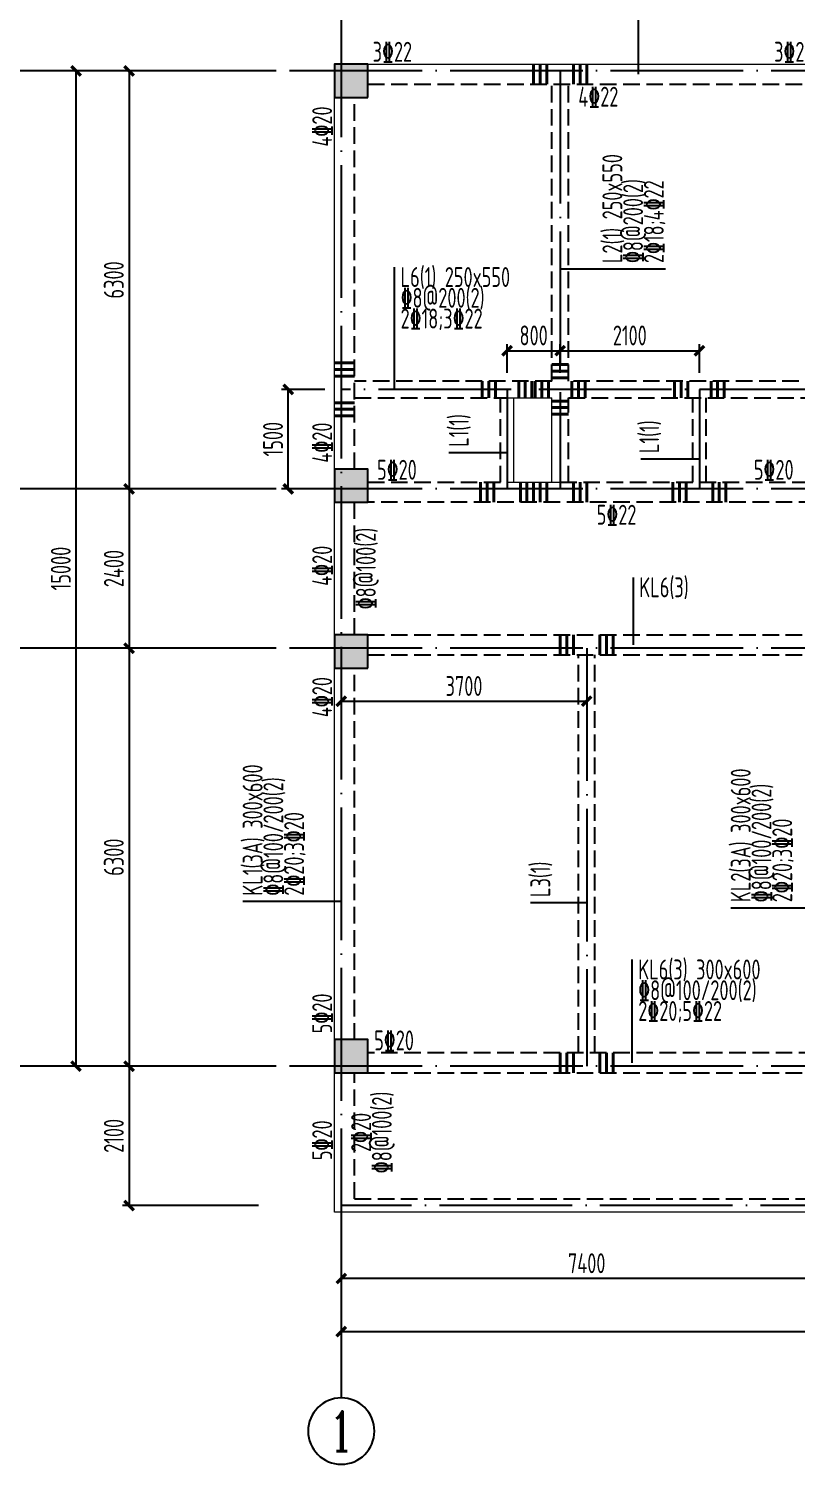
# Model space of a CAD drawing. Extents: x 9732137 to 18866768, y -962146 to 246094.
# Drawn here: x 9790185 to 9801759, y -192435 to -170799 of the extents above; entities that cross this region are included whole.
import ezdxf
from ezdxf.enums import TextEntityAlignment as Align

# ---------------------------------------------------------------- set-up
doc = ezdxf.new("R2010")
doc.units = 0
doc.header["$LTSCALE"] = 1000
for name, pattern in [('3', [500, 300, -200]), ('DASH', [0.35, 0.25, -0.1]), ('DOTE', [2.42, 2, -0.2, 0.02, -0.2])]:
    doc.linetypes.add(name, pattern=pattern)
doc.layers.get('0').update_dxf_attribs({"linetype": 'CONTINUOUS'})
doc.layers.get('Defpoints').update_dxf_attribs({"linetype": 'CONTINUOUS'})
for name, color, linetype in [('AXIS', 1, 'DOTE'), ('AXIS_DIM', 3, 'CONTINUOUS'), ('AXIS_NUM', 7, 'CONTINUOUS'), ('COLU', 7, 'CONTINUOUS'), ('DIM', 3, 'CONTINUOUS'), ('柱涂实', 54, 'CONTINUOUS'), ('梁虚线', 134, '3')]:
    doc.layers.add(name, color=color, linetype=linetype)
for name, color, linetype, lineweight in [('梁', 4, 'CONTINUOUS', 18), ('梁原位标注', 7, 'CONTINUOUS', 25), ('梁原位标注竖向', 7, 'CONTINUOUS', 25), ('梁集中标注', 2, 'CONTINUOUS', 25), ('梁集中标注竖向', 2, 'CONTINUOUS', 25), ('次梁箍筋', 1, 'CONTINUOUS', 40)]:
    doc.layers.add(name, color=color, linetype=linetype, lineweight=lineweight)
doc.styles.add('TSSD_Axis', font='Complex.shx', dxfattribs={"width": 0.7, "bigfont": 'hztxt.shx'})
doc.styles.add('TSSD_Dimension', font='Tssdeng.shx', dxfattribs={"width": 0.7, "bigfont": 'hztxt.shx'})
doc.styles.add('TSSD_Rein', font='Tssdeng.shx', dxfattribs={"width": 0.7, "bigfont": 'hztxt.shx'})
doc.dimstyles.new('TSSD_100_100$0', dxfattribs={"dimtxt": 300, "dimasz": 100, "dimexe": 100, "dimexo": 250, "dimgap": 80, "dimtad": 1, "dimdec": 0, "dimzin": 0, "dimdsep": 46, "dimtxsty": 'TSSD_Dimension', "dimblk1": 'ARCHTICK', "dimblk2": 'ARCHTICK', "dimsah": 1, "dimcen": 0, "dimclrd": 3, "dimclre": 256, "dimclrt": 7, "dimadec": 1, "dimazin": 0, "dimtfac": 1, "dimtdec": 0, "dimtix": 1, "dimtmove": 2, "dimatfit": 3, "dimldrblk": 'ARCHTICK', "dimfxl": 1, "dimtolj": 1, "dimtzin": 0, "dimarcsym": 0})

# ---------------------------------------------------------------- blocks, each defined once
blk = doc.blocks.new('_ArchTick')
at = {"color": 0, "linetype": 'ByBlock', "const_width": 0.5}
blk.add_lwpolyline([(-0.71, -0.71), (0.71, 0.71)], dxfattribs=at)
blk = doc.blocks.new('*D32')
at = {"layer": 'AXIS_DIM', "lineweight": -2}
for p, q in [((9793649, -171435), (9791599, -171435)), ((9793649, -177735), (9791599, -177735))]:
    blk.add_line(p, q, dxfattribs=at)
at = {"layer": 'AXIS_DIM', "color": 3, "lineweight": -2}
blk.add_line((9791699, -171435), (9791699, -177735), dxfattribs=at)
at = {"layer": 'Defpoints', "color": 0}
for p in [(9793899, -171435), (9791699, -177735), (9793899, -177735)]:
    blk.add_point(p, dxfattribs=at)
at = {"layer": 'AXIS_DIM', "color": 3, "lineweight": -2, "xscale": 100, "yscale": 100, "zscale": 100}
for p, rotation in [((9791699, -171435), 90), ((9791699, -177735), 270)]:
    blk.add_blockref('_ArchTick', p, dxfattribs=dict(at, rotation=rotation))
at = {"layer": 'AXIS_DIM', "color": 7, "insert": (9791469, -174585), "char_height": 300, "attachment_point": 5, "rotation": 90, "style": 'TSSD_Dimension'}
blk.add_mtext('\\A1;6300', dxfattribs=at)
blk = doc.blocks.new('*D33')
at = {"layer": 'AXIS_DIM', "lineweight": -2}
for p, q in [((9793649, -177735), (9791599, -177735)), ((9793649, -180135), (9791599, -180135))]:
    blk.add_line(p, q, dxfattribs=at)
at = {"layer": 'AXIS_DIM', "color": 3, "lineweight": -2}
blk.add_line((9791699, -177735), (9791699, -180135), dxfattribs=at)
at = {"layer": 'Defpoints', "color": 0}
for p in [(9793899, -177735), (9791699, -180135), (9793899, -180135)]:
    blk.add_point(p, dxfattribs=at)
at = {"layer": 'AXIS_DIM', "color": 3, "lineweight": -2, "xscale": 100, "yscale": 100, "zscale": 100}
for p, rotation in [((9791699, -177735), 90), ((9791699, -180135), 270)]:
    blk.add_blockref('_ArchTick', p, dxfattribs=dict(at, rotation=rotation))
at = {"layer": 'AXIS_DIM', "color": 7, "insert": (9791469, -178935), "char_height": 300, "attachment_point": 5, "rotation": 90, "style": 'TSSD_Dimension'}
blk.add_mtext('\\A1;2400', dxfattribs=at)
blk = doc.blocks.new('*D34')
at = {"layer": 'AXIS_DIM', "lineweight": -2}
for p, q in [((9793649, -180135), (9791599, -180135)), ((9793649, -186435), (9791599, -186435))]:
    blk.add_line(p, q, dxfattribs=at)
at = {"layer": 'AXIS_DIM', "color": 3, "lineweight": -2}
blk.add_line((9791699, -180135), (9791699, -186435), dxfattribs=at)
at = {"layer": 'Defpoints', "color": 0}
for p in [(9793899, -180135), (9791699, -186435), (9793899, -186435)]:
    blk.add_point(p, dxfattribs=at)
at = {"layer": 'AXIS_DIM', "color": 3, "lineweight": -2, "xscale": 100, "yscale": 100, "zscale": 100}
for p, rotation in [((9791699, -180135), 90), ((9791699, -186435), 270)]:
    blk.add_blockref('_ArchTick', p, dxfattribs=dict(at, rotation=rotation))
at = {"layer": 'AXIS_DIM', "color": 7, "insert": (9791469, -183285), "char_height": 300, "attachment_point": 5, "rotation": 90, "style": 'TSSD_Dimension'}
blk.add_mtext('\\A1;6300', dxfattribs=at)
blk = doc.blocks.new('*D35')
at = {"layer": 'AXIS_DIM', "lineweight": -2}
for p, q in [((9793649, -171435), (9790799, -171435)), ((9793649, -186435), (9790799, -186435))]:
    blk.add_line(p, q, dxfattribs=at)
at = {"layer": 'AXIS_DIM', "color": 3, "lineweight": -2}
blk.add_line((9790899, -186435), (9790899, -171435), dxfattribs=at)
at = {"layer": 'Defpoints', "color": 0}
for p in [(9790899, -171435), (9793899, -171435), (9793899, -186435)]:
    blk.add_point(p, dxfattribs=at)
at = {"layer": 'AXIS_DIM', "color": 3, "lineweight": -2, "xscale": 100, "yscale": 100, "zscale": 100}
for p, rotation in [((9790899, -171435), 90), ((9790899, -186435), 270)]:
    blk.add_blockref('_ArchTick', p, dxfattribs=dict(at, rotation=rotation))
at = {"layer": 'AXIS_DIM', "color": 7, "insert": (9790669, -178935), "char_height": 300, "attachment_point": 5, "rotation": 90, "style": 'TSSD_Dimension'}
blk.add_mtext('\\A1;15000', dxfattribs=at)
blk = doc.blocks.new('ts_axno')
at = {"color": 0, "linetype": 'ByBlock', "lineweight": -2}
blk.add_circle((0, 0), 0.5, dxfattribs=at)
at = {"color": 0, "linetype": 'ByBlock', "lineweight": -2, "style": 'TSSD_Axis', "width": 0.7}
blk.add_attdef('A', text='', height=0.6, dxfattribs=at).set_placement((0, 0), align=Align.MIDDLE_CENTER)
blk = doc.blocks.new('*D38')
at = {"layer": 'AXIS_DIM', "lineweight": -2}
for p, q in [((9794899, -187685), (9794899, -189735)), ((9802299, -187685), (9802299, -189735))]:
    blk.add_line(p, q, dxfattribs=at)
at = {"layer": 'AXIS_DIM', "color": 3, "lineweight": -2}
blk.add_line((9802299, -189635), (9794899, -189635), dxfattribs=at)
at = {"layer": 'Defpoints', "color": 0}
for p in [(9794899, -187435), (9802299, -187435), (9794899, -189635)]:
    blk.add_point(p, dxfattribs=at)
at = {"layer": 'AXIS_DIM', "color": 3, "lineweight": -2, "xscale": 100, "yscale": 100, "zscale": 100, "rotation": 180}
blk.add_blockref('_ArchTick', (9794899, -189635), dxfattribs=at)
at = {"layer": 'AXIS_DIM', "color": 3, "lineweight": -2, "xscale": 100, "yscale": 100, "zscale": 100}
blk.add_blockref('_ArchTick', (9802299, -189635), dxfattribs=at)
at = {"layer": 'AXIS_DIM', "color": 7, "insert": (9798599, -189405), "char_height": 300, "attachment_point": 5, "style": 'TSSD_Dimension'}
blk.add_mtext('\\A1;7400', dxfattribs=at)
blk = doc.blocks.new('*D39')
at = {"layer": 'AXIS_DIM', "lineweight": -2}
for p, q in [((9794899, -187685), (9794899, -190535)), ((9816899, -187685), (9816899, -190535))]:
    blk.add_line(p, q, dxfattribs=at)
at = {"layer": 'AXIS_DIM', "color": 3, "lineweight": -2}
blk.add_line((9794899, -190435), (9816899, -190435), dxfattribs=at)
at = {"layer": 'Defpoints', "color": 0}
for p in [(9794899, -187435), (9816899, -187435), (9816899, -190435)]:
    blk.add_point(p, dxfattribs=at)
at = {"layer": 'AXIS_DIM', "color": 3, "lineweight": -2, "xscale": 100, "yscale": 100, "zscale": 100, "rotation": 180}
blk.add_blockref('_ArchTick', (9794899, -190435), dxfattribs=at)
at = {"layer": 'AXIS_DIM', "color": 3, "lineweight": -2, "xscale": 100, "yscale": 100, "zscale": 100}
blk.add_blockref('_ArchTick', (9816899, -190435), dxfattribs=at)
at = {"layer": 'AXIS_DIM', "color": 7, "insert": (9805899, -190205), "char_height": 300, "attachment_point": 5, "style": 'TSSD_Dimension'}
blk.add_mtext('\\A1;22000', dxfattribs=at)
blk = doc.blocks.new('*D143')
at = {"layer": 'Defpoints', "color": 0}
for p in [(9793899, -186435), (9791699, -188535), (9793899, -188535)]:
    blk.add_point(p, dxfattribs=at)
at = {"layer": 'DIM', "lineweight": -2}
for p, q in [((9793649, -186435), (9791599, -186435)), ((9793649, -188535), (9791599, -188535))]:
    blk.add_line(p, q, dxfattribs=at)
at = {"layer": 'DIM', "color": 3, "lineweight": -2}
blk.add_line((9791699, -186435), (9791699, -188535), dxfattribs=at)
at = {"layer": 'DIM', "color": 3, "lineweight": -2, "xscale": 100, "yscale": 100, "zscale": 100}
for p, rotation in [((9791699, -186435), 90), ((9791699, -188535), 270)]:
    blk.add_blockref('_ArchTick', p, dxfattribs=dict(at, rotation=rotation))
at = {"layer": 'DIM', "color": 7, "insert": (9791469, -187485), "char_height": 300, "attachment_point": 5, "rotation": 90, "style": 'TSSD_Dimension'}
blk.add_mtext('\\A1;2100', dxfattribs=at)
blk = doc.blocks.new('*D144')
at = {"layer": 'Defpoints', "color": 0}
for p in [(9794899, -180135), (9798599, -180135), (9798599, -180935)]:
    blk.add_point(p, dxfattribs=at)
at = {"layer": 'DIM', "lineweight": -2}
for p, q in [((9794899, -180385), (9794899, -181035)), ((9798599, -180385), (9798599, -181035))]:
    blk.add_line(p, q, dxfattribs=at)
at = {"layer": 'DIM', "color": 3, "lineweight": -2}
blk.add_line((9794899, -180935), (9798599, -180935), dxfattribs=at)
at = {"layer": 'DIM', "color": 3, "lineweight": -2, "xscale": 100, "yscale": 100, "zscale": 100, "rotation": 180}
blk.add_blockref('_ArchTick', (9794899, -180935), dxfattribs=at)
at = {"layer": 'DIM', "color": 3, "lineweight": -2, "xscale": 100, "yscale": 100, "zscale": 100}
blk.add_blockref('_ArchTick', (9798599, -180935), dxfattribs=at)
at = {"layer": 'DIM', "color": 7, "insert": (9796749, -180705), "char_height": 300, "attachment_point": 5, "style": 'TSSD_Dimension'}
blk.add_mtext('\\A1;3700', dxfattribs=at)
blk = doc.blocks.new('*D150')
at = {"layer": 'Defpoints', "color": 0}
for p in [(9794099, -176235), (9794899, -176235), (9794899, -177735)]:
    blk.add_point(p, dxfattribs=at)
at = {"layer": 'DIM', "lineweight": -2}
for p, q in [((9794649, -176235), (9793999, -176235)), ((9794649, -177735), (9793999, -177735))]:
    blk.add_line(p, q, dxfattribs=at)
at = {"layer": 'DIM', "color": 3, "lineweight": -2}
blk.add_line((9794099, -177735), (9794099, -176235), dxfattribs=at)
at = {"layer": 'DIM', "color": 3, "lineweight": -2, "xscale": 100, "yscale": 100, "zscale": 100}
for p, rotation in [((9794099, -176235), 90), ((9794099, -177735), 270)]:
    blk.add_blockref('_ArchTick', p, dxfattribs=dict(at, rotation=rotation))
at = {"layer": 'DIM', "color": 7, "insert": (9793869, -176985), "char_height": 300, "attachment_point": 5, "rotation": 90, "style": 'TSSD_Dimension'}
blk.add_mtext('\\A1;1500', dxfattribs=at)
blk = doc.blocks.new('*D151')
at = {"layer": 'Defpoints', "color": 0}
for p in [(9798199, -175652), (9797399, -176235), (9798199, -176235)]:
    blk.add_point(p, dxfattribs=at)
at = {"layer": 'DIM', "lineweight": -2}
for p, q in [((9797399, -175985), (9797399, -175552)), ((9798199, -175985), (9798199, -175552))]:
    blk.add_line(p, q, dxfattribs=at)
at = {"layer": 'DIM', "color": 3, "lineweight": -2}
blk.add_line((9797399, -175652), (9798199, -175652), dxfattribs=at)
at = {"layer": 'DIM', "color": 3, "lineweight": -2, "xscale": 100, "yscale": 100, "zscale": 100, "rotation": 180}
blk.add_blockref('_ArchTick', (9797399, -175652), dxfattribs=at)
at = {"layer": 'DIM', "color": 3, "lineweight": -2, "xscale": 100, "yscale": 100, "zscale": 100}
blk.add_blockref('_ArchTick', (9798199, -175652), dxfattribs=at)
at = {"layer": 'DIM', "color": 7, "insert": (9797799, -175422), "char_height": 300, "attachment_point": 5, "style": 'TSSD_Dimension'}
blk.add_mtext('\\A1;800', dxfattribs=at)
blk = doc.blocks.new('*D152')
at = {"layer": 'Defpoints', "color": 0}
for p in [(9800299, -175652), (9798199, -176235), (9800299, -176235)]:
    blk.add_point(p, dxfattribs=at)
at = {"layer": 'DIM', "lineweight": -2}
for p, q in [((9798199, -175985), (9798199, -175552)), ((9800299, -175985), (9800299, -175552))]:
    blk.add_line(p, q, dxfattribs=at)
at = {"layer": 'DIM', "color": 3, "lineweight": -2}
blk.add_line((9798199, -175652), (9800299, -175652), dxfattribs=at)
at = {"layer": 'DIM', "color": 3, "lineweight": -2, "xscale": 100, "yscale": 100, "zscale": 100, "rotation": 180}
blk.add_blockref('_ArchTick', (9798199, -175652), dxfattribs=at)
at = {"layer": 'DIM', "color": 3, "lineweight": -2, "xscale": 100, "yscale": 100, "zscale": 100}
blk.add_blockref('_ArchTick', (9800299, -175652), dxfattribs=at)
at = {"layer": 'DIM', "color": 7, "insert": (9799249, -175422), "char_height": 300, "attachment_point": 5, "style": 'TSSD_Dimension'}
blk.add_mtext('\\A1;2100', dxfattribs=at)

msp = doc.modelspace()

# ---------------------------------------------------------------- hatches: boundary and pattern name
at = {"layer": '柱涂实'}
for points in [[(9795298.5, -171835.1), (9795298.5, -171335.1), (9794798.5, -171335.1), (9794798.5, -171835.1)], [(9795298.5, -177935.1), (9795298.5, -177435.1), (9794798.5, -177435.1), (9794798.5, -177935.1)], [(9795298.5, -180435.1), (9795298.5, -179935.1), (9794798.5, -179935.1), (9794798.5, -180435.1)], [(9795298.5, -186535.1), (9795298.5, -186035.1), (9794798.5, -186035.1), (9794798.5, -186535.1)]]:
    msp.add_hatch(color=256, dxfattribs=at).paths.add_polyline_path(points)

# ---------------------------------------------------------------- linework, layer by layer
at = {"layer": 'AXIS'}
for p, q in [((9794898.5, -170435.1, 0), (9794898.5, -188535.1, 0)), ((9817898.5, -171435.1, 0), (9793898.5, -171435.1, 0)), ((9798198.5, -171435.1, 0), (9798198.5, -177735.1, 0)), ((9802298.5, -176235.1, 0), (9794898.5, -176235.1, 0)), ((9797398.5, -176235.1, 0), (9797398.5, -177735.1, 0)), ((9800298.5, -176235.1, 0), (9800298.5, -177735.1, 0)), ((9817898.5, -177735.1, 0), (9793898.5, -177735.1, 0)), ((9817898.5, -180135.1, 0), (9793898.5, -180135.1, 0)), ((9798598.5, -180135.1, 0), (9798598.5, -186435.1, 0)), ((9817898.5, -186435.1, 0), (9793898.5, -186435.1, 0)), ((9812898.5, -188535.1, 0), (9794898.5, -188535.1, 0))]:
    msp.add_line(p, q, dxfattribs=at)
at = {"layer": 'AXIS_NUM'}
for p, q in [((9793898.5, -171435.1, 0), (9789898.5, -171435.1, 0)), ((9793898.5, -177735.1, 0), (9789898.5, -177735.1, 0)), ((9793898.5, -180135.1, 0), (9789898.5, -180135.1, 0)), ((9793898.5, -186435.1, 0), (9789898.5, -186435.1, 0)), ((9794898.5, -187435.1, 0), (9794898.5, -191435.1, 0))]:
    msp.add_line(p, q, dxfattribs=at)
at = {"layer": 'COLU', "ltscale": 1}
for points in [[(9795298.5, -171835.1), (9795298.5, -171335.1), (9794798.5, -171335.1), (9794798.5, -171835.1)], [(9795298.5, -177935.1), (9795298.5, -177435.1), (9794798.5, -177435.1), (9794798.5, -177935.1)], [(9795298.5, -180435.1), (9795298.5, -179935.1), (9794798.5, -179935.1), (9794798.5, -180435.1)], [(9795298.5, -186535.1), (9795298.5, -186035.1), (9794798.5, -186035.1), (9794798.5, -186535.1)]]:
    msp.add_lwpolyline(points, close=True, dxfattribs=at)
at = {"layer": '柱涂实', "linetype": 'Continuous'}
for points in [[(9795298.5, -171835.1), (9795298.5, -171335.1), (9794798.5, -171335.1), (9794798.5, -171835.1)], [(9795298.5, -177935.1), (9795298.5, -177435.1), (9794798.5, -177435.1), (9794798.5, -177935.1)], [(9795298.5, -180435.1), (9795298.5, -179935.1), (9794798.5, -179935.1), (9794798.5, -180435.1)], [(9795298.5, -186535.1), (9795298.5, -186035.1), (9794798.5, -186035.1), (9794798.5, -186535.1)]]:
    msp.add_lwpolyline(points, close=True, dxfattribs=at)
at = {"layer": '梁', "ltscale": 1}
for p, q in [((9795298.5, -171335.1), (9802048.5, -171335.1)), ((9794798.5, -177435.1), (9794798.5, -171835.1)), ((9797398.5, -176360.1), (9798073.5, -176360.1)), ((9797498.5, -177635.1), (9797498.5, -176360.1)), ((9798073.5, -177635.1), (9798073.5, -176360.1)), ((9797398.5, -177635.1), (9798198.5, -177635.1)), ((9794798.5, -179935.1), (9794798.5, -177935.1)), ((9794798.5, -186035.1), (9794798.5, -180435.1)), ((9794798.5, -188635.1), (9794798.5, -186535.1)), ((9812998.5, -188635.1, 0), (9794798.5, -188635.1, 0))]:
    msp.add_line(p, q, dxfattribs=at)
at = {"layer": '梁虚线', "linetype": 'DASH', "ltscale": 1}
for p, q in [((9795298.5, -171635.1), (9802048.5, -171635.1)), ((9798073.5, -176110.1), (9798073.5, -171635.1)), ((9798323.5, -176110.1), (9798323.5, -171635.1)), ((9795098.5, -177435.1), (9795098.5, -171835.1)), ((9798073.5, -176110.1, 0), (9795098.5, -176110.1, 0)), ((9802148.5, -176110.1, 0), (9798323.5, -176110.1, 0)), ((9795098.5, -176360.1), (9797398.5, -176360.1)), ((9797298.5, -177635.1), (9797298.5, -176360.1)), ((9798323.5, -176360.1), (9802148.5, -176360.1)), ((9798323.5, -177635.1), (9798323.5, -176360.1)), ((9800198.5, -177635.1), (9800198.5, -176360.1)), ((9800398.5, -177635.1), (9800398.5, -176360.1)), ((9795298.5, -177635.1), (9797398.5, -177635.1)), ((9798198.5, -177635.1), (9802048.5, -177635.1)), ((9795098.5, -179935.1), (9795098.5, -177935.1)), ((9802048.5, -177935.1, 0), (9795298.5, -177935.1, 0)), ((9795298.5, -179935.1), (9802048.5, -179935.1)), ((9795098.5, -186035.1), (9795098.5, -180435.1)), ((9795298.5, -180235.1), (9802048.5, -180235.1)), ((9798473.5, -186235.1), (9798473.5, -180235.1)), ((9798723.5, -186235.1), (9798723.5, -180235.1)), ((9802048.5, -186235.1, 0), (9795298.5, -186235.1, 0)), ((9795098.5, -188435.1), (9795098.5, -186535.1)), ((9795298.5, -186535.1), (9802048.5, -186535.1)), ((9795098.5, -188435.1), (9802148.5, -188435.1))]:
    msp.add_line(p, q, dxfattribs=at)
at = {"layer": '梁集中标注', "linetype": 'Continuous', "ltscale": 1}
for p, q in [((9799378.8, -171485.1, 0), (9799378.8, -169713.8, 0)), ((9799302.3, -180085.1, 0), (9799302.3, -179067.6, 0)), ((9799286.7, -186385.1, 0), (9799286.7, -184827.5, 0))]:
    msp.add_line(p, q, dxfattribs=at)
at = {"layer": '梁集中标注', "color": 21, "linetype": 'Continuous', "ltscale": 1}
msp.add_line((9795703.3, -176235.1, 0), (9795703.3, -174391.7, 0), dxfattribs=at)
at = {"layer": '梁集中标注竖向', "color": 21, "linetype": 'Continuous', "ltscale": 1}
for p, q in [((9798198.5, -174420.3, 0), (9799784.9, -174420.3, 0)), ((9797398.5, -177190.7, 0), (9796519.3, -177190.7, 0)), ((9800298.5, -177285.1), (9799417.3, -177285.1)), ((9798598.5, -183975.3, 0), (9797749.4, -183975.3, 0))]:
    msp.add_line(p, q, dxfattribs=at)
at = {"layer": '梁集中标注竖向', "linetype": 'Continuous', "ltscale": 1}
for p, q in [((9794898.5, -183954.7, 0), (9793411.5, -183954.7, 0)), ((9802298.5, -184052.7, 0), (9800771.2, -184052.7, 0))]:
    msp.add_line(p, q, dxfattribs=at)
at = {"layer": '次梁箍筋', "linetype": 'Continuous', "ltscale": 1}
for p, q in [((9797798.5, -171335.1), (9797798.5, -171635.1)), ((9797898.5, -171335.1), (9797898.5, -171635.1)), ((9797998.5, -171335.1), (9797998.5, -171635.1)), ((9798398.5, -171335.1), (9798398.5, -171635.1)), ((9798498.5, -171335.1), (9798498.5, -171635.1)), ((9798598.5, -171335.1), (9798598.5, -171635.1)), ((9794798.5, -175835.1), (9795098.5, -175835.1)), ((9798073.5, -175860.1), (9798323.5, -175860.1)), ((9794798.5, -175935.1), (9795098.5, -175935.1)), ((9794798.5, -176035.1), (9795098.5, -176035.1)), ((9797023.5, -176110.1), (9797023.5, -176360.1)), ((9797123.5, -176110.1), (9797123.5, -176360.1)), ((9797223.5, -176110.1), (9797223.5, -176360.1)), ((9797573.5, -176110.1), (9797573.5, -176360.1)), ((9797673.5, -176110.1), (9797673.5, -176360.1)), ((9797773.5, -176110.1), (9797773.5, -176360.1)), ((9797823.5, -176110.1), (9797823.5, -176360.1)), ((9797923.5, -176110.1), (9797923.5, -176360.1)), ((9798023.5, -176110.1), (9798023.5, -176360.1)), ((9798073.5, -175960.1), (9798323.5, -175960.1)), ((9798073.5, -176060.1), (9798323.5, -176060.1)), ((9798373.5, -176110.1), (9798373.5, -176360.1)), ((9798473.5, -176110.1), (9798473.5, -176360.1)), ((9798573.5, -176110.1), (9798573.5, -176360.1)), ((9799923.5, -176110.1), (9799923.5, -176360.1)), ((9800023.5, -176110.1), (9800023.5, -176360.1)), ((9800123.5, -176110.1), (9800123.5, -176360.1)), ((9800473.5, -176110.1), (9800473.5, -176360.1)), ((9800573.5, -176110.1), (9800573.5, -176360.1)), ((9800673.5, -176110.1), (9800673.5, -176360.1)), ((9794798.5, -176435.1), (9795098.5, -176435.1)), ((9794798.5, -176535.1), (9795098.5, -176535.1)), ((9798073.5, -176410.1), (9798323.5, -176410.1)), ((9798073.5, -176510.1), (9798323.5, -176510.1)), ((9794798.5, -176635.1), (9795098.5, -176635.1)), ((9798073.5, -176610.1), (9798323.5, -176610.1)), ((9796998.5, -177635.1), (9796998.5, -177935.1)), ((9797098.5, -177635.1), (9797098.5, -177935.1)), ((9797198.5, -177635.1), (9797198.5, -177935.1)), ((9797598.5, -177635.1), (9797598.5, -177935.1)), ((9797698.5, -177635.1), (9797698.5, -177935.1)), ((9797798.5, -177635.1), (9797798.5, -177935.1)), ((9797798.5, -177635.1), (9797798.5, -177935.1)), ((9797898.5, -177635.1), (9797898.5, -177935.1)), ((9797998.5, -177635.1), (9797998.5, -177935.1)), ((9798398.5, -177635.1), (9798398.5, -177935.1)), ((9798498.5, -177635.1), (9798498.5, -177935.1)), ((9798598.5, -177635.1), (9798598.5, -177935.1)), ((9799898.5, -177635.1), (9799898.5, -177935.1)), ((9799998.5, -177635.1), (9799998.5, -177935.1)), ((9800098.5, -177635.1), (9800098.5, -177935.1)), ((9800498.5, -177635.1), (9800498.5, -177935.1)), ((9800598.5, -177635.1), (9800598.5, -177935.1)), ((9800698.5, -177635.1), (9800698.5, -177935.1)), ((9798198.5, -179935.1), (9798198.5, -180235.1)), ((9798298.5, -179935.1), (9798298.5, -180235.1)), ((9798398.5, -179935.1), (9798398.5, -180235.1)), ((9798798.5, -179935.1), (9798798.5, -180235.1)), ((9798898.5, -179935.1), (9798898.5, -180235.1)), ((9798998.5, -179935.1), (9798998.5, -180235.1)), ((9798198.5, -186235.1), (9798198.5, -186535.1)), ((9798298.5, -186235.1), (9798298.5, -186535.1)), ((9798398.5, -186235.1), (9798398.5, -186535.1)), ((9798798.5, -186235.1), (9798798.5, -186535.1)), ((9798898.5, -186235.1), (9798898.5, -186535.1)), ((9798998.5, -186235.1), (9798998.5, -186535.1))]:
    msp.add_line(p, q, dxfattribs=at)

# ---------------------------------------------------------------- block references
at = {"layer": 'AXIS_NUM'}
ref = msp.add_blockref('ts_axno', (9794898.5, -191935.1, 0), dxfattribs=dict(at, xscale=-1000, yscale=1000, zscale=1000, rotation=180))
ref.add_attrib('1', '1', dxfattribs={"height": 600, "style": 'TSSD_Axis', "width": 0.7}).set_placement((9794898.5, -191935.1, 0), align=Align.MIDDLE_CENTER)

# ---------------------------------------------------------------- texts
at = {"layer": '梁原位标注', "style": 'TSSD_Rein', "width": 0.7}
for s, p in [('3%%13222', (9795372, -171296.3)), ('5%%13220', (9795436.7, -177596.3)), ('5%%13220', (9795394.2, -186196.3))]:
    msp.add_text(s, height=300, dxfattribs=at).set_placement(p)
for s, p in [('3%%13222', (9802019.4, -171296.3)), ('5%%13220', (9801718.8, -177596.3))]:
    msp.add_text(s, height=300, dxfattribs=at).set_placement(p, align=Align.RIGHT)
for s, p in [('4%%13222', (9798774.3, -171673.8)), ('5%%13222', (9799049.3, -177973.8))]:
    msp.add_text(s, height=300, dxfattribs=at).set_placement(p, align=Align.TOP_CENTER)
at = {"layer": '梁原位标注竖向', "style": 'TSSD_Rein', "width": 0.7}
for p in [(9794759.8, -171970.1), (9794759.8, -180570.1)]:
    msp.add_text('4%%13220', height=300, rotation=90, dxfattribs=at).set_placement(p, align=Align.RIGHT)
for s, p in [('4%%13220', (9794759.8, -177339.4)), ('5%%13220', (9794759.8, -185939.4))]:
    msp.add_text(s, height=300, rotation=90, dxfattribs=at).set_placement(p)
msp.add_text('%%1328@100(2)', height=300, rotation=90, dxfattribs=at).set_placement((9795119.2, -178935.1), align=Align.TOP_CENTER)
for s, p in [('4%%13220', (9794759.8, -178893.3)), ('5%%13220', (9794759.8, -187551.7))]:
    msp.add_text(s, height=300, rotation=90, dxfattribs=at).set_placement(p, align=Align.CENTER)
for s, p in [('%%1328@100(2)', (9795749.8, -187433.2)), ('2%%13220', (9795436.9, -187433.2))]:
    msp.add_text(s, height=300, rotation=90, dxfattribs=at).set_placement(p, align=Align.BOTTOM_CENTER)
at = {"layer": '梁集中标注', "color": 21, "style": 'TSSD_Rein', "width": 0.7}
for s, p in [('L6(1) 250x550', (9795792.3, -174691.7)), ('%%1328@200(2)', (9795792.3, -175004.6, 0)), ('2%%13218;3%%13222', (9795792.3, -175317.5, 0))]:
    msp.add_text(s, height=300, dxfattribs=at).set_placement(p)
at = {"layer": '梁集中标注', "style": 'TSSD_Rein', "width": 0.7}
for s, p in [('KL6(3)', (9799391.3, -179367.6, 0)), ('KL6(3) 300x600', (9799375.7, -185127.5)), ('%%1328@100/200(2)', (9799375.7, -185440.4, 0)), ('2%%13220;5%%13222', (9799375.7, -185753.3, 0))]:
    msp.add_text(s, height=300, dxfattribs=at).set_placement(p)
at = {"layer": '梁集中标注竖向', "color": 21, "style": 'TSSD_Rein', "width": 0.7}
for s, p in [('L2(1) 250x550', (9799136, -174331.3, 0)), ('%%1328@200(2)', (9799448.9, -174331.3, 0)), ('2%%13218;4%%13222', (9799761.8, -174331.3, 0)), ('L1(1)', (9796819.3, -177101.7)), ('L1(1)', (9799691, -177195.7)), ('L3(1)', (9798049.4, -183886.3))]:
    msp.add_text(s, height=300, rotation=90, dxfattribs=at).set_placement(p)
at = {"layer": '梁集中标注竖向', "style": 'TSSD_Rein', "width": 0.7}
for s, p in [('KL1(3A) 300x600', (9793711.5, -183865.7, 0)), ('%%1328@100/200(2)', (9794024.4, -183865.7, 0)), ('KL2(3A) 300x600', (9801071.2, -183963.7, 0)), ('%%1328@100/200(2)', (9801384.1, -183963.7)), ('2%%13220;3%%13220', (9794337.3, -183865.7, 0)), ('2%%13220;3%%13220', (9801697, -183963.7, 0))]:
    msp.add_text(s, height=300, rotation=90, dxfattribs=at).set_placement(p)

# ---------------------------------------------------------------- dimensions: what is measured, and where the dimension line sits
at = {"layer": 'AXIS_DIM'}
for base, p1, p2, picture, middle in [((9790898.5, -171435.1, 0), (9793898.5, -186435.1, 0), (9793898.5, -171435.1, 0), '*D35', (9790668.5, -178935.1, 0)), ((9791698.5, -177735.1, 0), (9793898.5, -171435.1, 0), (9793898.5, -177735.1, 0), '*D32', (9791468.5, -174585.1, 0)), ((9791698.5, -180135.1, 0), (9793898.5, -177735.1, 0), (9793898.5, -180135.1, 0), '*D33', (9791468.5, -178935.1, 0)), ((9791698.5, -186435.1, 0), (9793898.5, -180135.1, 0), (9793898.5, -186435.1, 0), '*D34', (9791468.5, -183285.1, 0))]:
    dim = msp.add_linear_dim(base=base, p1=p1, p2=p2, angle=90, dimstyle='TSSD_100_100$0', dxfattribs=at)
    dim.commit()
    dim.dimension.update_dxf_attribs({"geometry": picture, "text_midpoint": middle})
for base, p1, p2, picture, middle in [((9794898.5, -189635.1, 0), (9802298.5, -187435.1, 0), (9794898.5, -187435.1, 0), '*D38', (9798598.5, -189405.1, 0)), ((9816898.5, -190435.1, 0), (9794898.5, -187435.1, 0), (9816898.5, -187435.1, 0), '*D39', (9805898.5, -190205.1, 0))]:
    dim = msp.add_linear_dim(base=base, p1=p1, p2=p2, dimstyle='TSSD_100_100$0', dxfattribs=at)
    dim.commit()
    dim.dimension.update_dxf_attribs({"geometry": picture, "text_midpoint": middle})
at = {"layer": 'DIM'}
for base, p1, p2, picture, middle in [((9798198.5, -175652, 0), (9797398.5, -176235.1, 0), (9798198.5, -176235.1, 0), '*D151', (9797798.5, -175422, 0)), ((9800298.5, -175652, 0), (9798198.5, -176235.1, 0), (9800298.5, -176235.1, 0), '*D152', (9799248.5, -175422, 0)), ((9798598.5, -180935.1, 0), (9794898.5, -180135.1, 0), (9798598.5, -180135.1, 0), '*D144', (9796748.5, -180705.1, 0))]:
    dim = msp.add_linear_dim(base=base, p1=p1, p2=p2, dimstyle='TSSD_100_100$0', dxfattribs=at)
    dim.commit()
    dim.dimension.update_dxf_attribs({"geometry": picture, "text_midpoint": middle})
for base, p1, p2, picture, middle in [((9794098.5, -176235.1, 0), (9794898.5, -177735.1, 0), (9794898.5, -176235.1, 0), '*D150', (9793868.5, -176985.1, 0)), ((9791698.5, -188535.1, 0), (9793898.5, -186435.1, 0), (9793898.5, -188535.1, 0), '*D143', (9791468.5, -187485.1, 0))]:
    dim = msp.add_linear_dim(base=base, p1=p1, p2=p2, angle=90, dimstyle='TSSD_100_100$0', dxfattribs=at)
    dim.commit()
    dim.dimension.update_dxf_attribs({"geometry": picture, "text_midpoint": middle})

doc.saveas('drawing.dxf')
